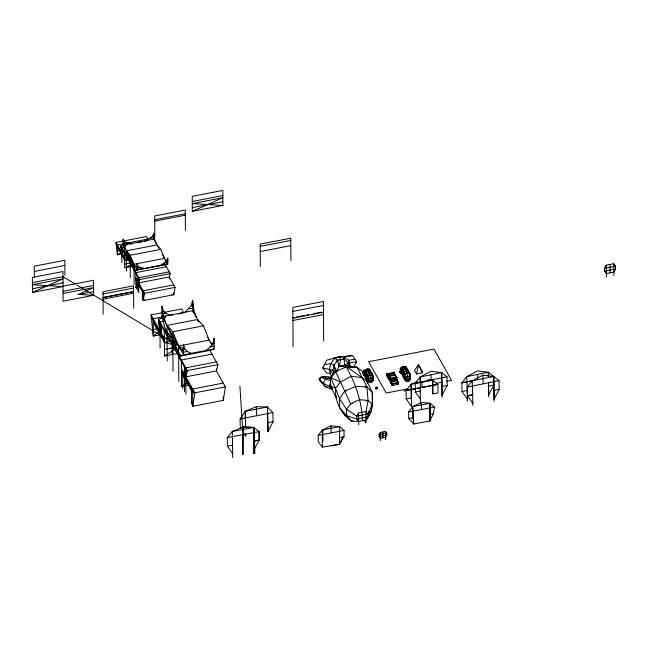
<?xml version="1.0" encoding="UTF-8"?>
<svg xmlns="http://www.w3.org/2000/svg" width="648" height="648" viewBox="0 0 648 648"><rect width="100%" height="100%" fill="white"/><g stroke="black" fill="none" stroke-linecap="round" stroke-linejoin="round"><path stroke-width="0.97" d="M253.903 427.615L243.024 427.081L243 430.993L243.016 427.048L253.83 427.453L259.087 431.609L259.208 440.122L254.802 447.987L254.826 453.292L253.741 453.495M243.008 430.693L243.024 427.073L243.17 434.614L243.024 427.073L253.83 427.453L253.927 432.58L253.83 427.453L232.316 431.511L227.254 437.611L227.367 446.132L232.673 453.713L232.697 457.577M402.878 370.883L401.736 370.899L401.744 370.235M331.355 445.881L339.35 444.334L339.746 426.627L330.974 425.833L322.299 430.005L318.2 435.416L318.322 441.895L322.388 447.136L339.35 444.325L344.048 436.671L344.015 430.418L339.746 426.627L322.299 430.005L322.388 447.136M369.19 382.15L368.186 381.048L368.161 379.752L368.979 378.667L370.713 377.833L372.47 377.995L373.321 378.748L372.446 378.918L372.236 375.257L370.291 371.377L366.679 371.174L365.594 373.54L364.97 373.402C365.245 376.561 366.566 380.149 369.19 382.15L372.389 381.534C374.398 378.562 372.973 374.99 371.336 372.203L370.291 371.377L366.679 371.174L366.695 371.847L364.97 373.402L364.686 375.151L365.812 375.581M429.754 420.949L430.15 403.25L429.754 420.949L430.15 403.25L421.378 402.449L412.711 406.628L408.605 412.039L408.726 418.519L413.764 424.043L429.754 420.949L433.471 413.732L434.427 407.041L430.15 403.25L412.711 406.628L412.914 417.709L413.764 424.043L412.711 406.628M372.438 378.926L372.47 377.995L368.979 378.667L365.982 372.187C366.517 371.029 372.746 371.223 368.858 371.644M408.839 381.51L410.37 378.845L410.516 374.584L406.92 368.85L403.364 368.663L402.319 371.272L401.744 371.012L402.724 369.644L404.806 368.688L406.92 368.85L410.516 374.584L410.37 378.845L409.585 380.498L406.183 381.154L403.583 378.043L401.768 372.989L401.744 371.012L402.724 369.644L404.125 369.376M253.959 452.223L254.445 445.249M187.426 351.443L184.883 349.321L183.489 344.355L183.068 348.786L182.258 349.928L183.53 352.196L187.426 351.443L191.184 353.33M206.469 350.374L212.714 343.934L214.051 338.442L213.638 342.873L212.819 344.015L210.365 342.241M336.895 370.332L339.106 366.387L344.623 365.318L357.153 367.392L362.41 371.539L372.317 392.421L372.325 404.271L371.369 410.954L367.659 418.179L366.152 419.953L358.684 421.394L351.67 421.273C343.011 415.449 337.065 405.502 335.858 395.288M367.084 379.21L364.994 375.111L363.488 374.536L365.116 373.345L362.702 373.564L364.168 373.702L363.658 373.418M138.559 266.774L137.174 264.068L137.19 267.041L138.559 266.774L144.844 268.531M166.39 261.395L167.735 258.155L167.751 261.128L166.39 261.395L160.129 265.575M391.092 378.732C390.177 377.76 391.36 379.485 392.356 379.08M396.657 377.654C397.483 376.358 396.349 378.554 395.41 378.489M368.801 370.996L367.724 369.684L366.331 369.959L365.683 373.07L365.059 373.021L365.116 372.414M336.458 357.728L334.174 358.166L334.959 357.947L337.349 360.304L339.106 366.387L344.574 365.334L357.145 367.384L366.873 386.816L368.048 400.48L365.99 411.561L365.885 422.804L364.136 420.39M347.692 366.306L348.64 360.304L343.95 356.578L341.545 356.376L334.53 357.736M401.622 370.397L400.116 369.149L400.893 367.448L404.255 366.736L405.17 367.586L404.984 369.32L404.255 366.736L402.262 367.06L401.833 368.072M216.392 368.939L216.4 370.948L225.366 386.913L223.301 400.415L192.739 406.328L194.805 392.826L181.448 369.06M402.578 367.772L402.708 366.971L403.404 366.881L403.696 368.331M400.399 368.429L402.327 368.591L402.376 370.964L402.327 368.591L402.999 367.521L404.36 367.262L405.389 368.752M399.751 371.831L400.399 371.045L401.809 371.264L402.295 371.968M135.829 277.781L144.544 293.293L143.192 300.64L173.753 294.727L175.106 287.38L169.258 276.963L170.238 273.618L165.021 264.335M390.55 380.927L392.291 384.029L392.024 385.503L398.131 384.321L398.407 382.846L397.232 379.736L391.117 380.919L391.133 383.916M401.736 370.899L401.687 368.218L401.736 370.899L401.428 369.522L402.497 366.995L403.364 368.663L403.388 369.627L402.854 369.733L402.327 368.591L403.016 368.461L402.999 367.521L404.36 367.262L404.384 368.194L405.097 368.113L405.332 369.158L405.17 367.586L404.295 367.756L403.736 366.687L403.153 366.881M349.701 365.504L348.073 362.702L344.347 358.943L337.349 360.304L333.906 365.197L332.878 370.291L333.696 374.001M369.384 371.596L370.186 370.243L369.368 369.012L364.208 369.935L363.398 371.482L364.743 371.79L365.683 373.07L365.642 370.94L366.331 369.959L367.724 369.684L367.165 369.174L365.691 369.53L367.165 369.174L367.886 369.838M196.401 317.374L193.922 310.368L192.61 300.259L191.265 305.751L185.02 312.19M184.178 377.638L186.081 368.331M416.478 373.977L418.495 364.694L422.585 372.794L416.478 373.977L414.477 370.429L418.495 364.694L422.585 372.794M332.546 375.735L330.982 375.621L329.435 369.465L330.788 363.544L334.959 357.947L352.561 355.566L356.659 361.738L353.63 366.8M365.909 370.478L365.018 370.607L365.059 373.021L365.018 370.607L365.853 369.49L367.043 370.664L368.477 370.437L367.651 369.214M363.698 370.834L365.642 370.94L366.152 372.122L365.594 373.54M185.215 379.485L187.337 370.567L158.404 319.067L163.337 318.111M209.685 350.025L217.898 364.654L216.4 370.948L185.838 376.861M403.68 367.367L403.364 368.663L404.806 368.68L409.074 372.195L407.649 370.753M137.603 283.063L138.85 278.065M390.906 381.988L391.157 380.984M340.848 359.51L339.106 366.387L357.226 367.546L344.623 365.318L343.95 356.578M372.357 375.994L372.308 374.252L368.129 371.296L366.679 371.174L367.027 369.797L366.152 369.441M138.283 284.269L139.676 279.531L120.795 245.916L123.752 245.349M391.036 382.223L391.319 381.275L387.545 374.56L394.138 373.208L396.941 378.189L390.444 379.428C389.659 378.149 385.835 371.733 389.553 374.099M393.547 384.709L392.024 385.503L392.008 383.527L398.123 382.555L396.301 378.084L396.301 379.048L396.657 378.716L390.541 379.898L390.558 382.903L392.089 382.215M402.999 367.521L402.376 370.964L401.428 369.522L400.116 369.149M403.04 369.546L401.493 369.303M336.725 362.111L337.349 360.304L344.347 358.943M156.217 243.526L154.597 239.177L153.738 233.239L152.393 236.471L146.132 240.659M394.624 374.082L394.13 372.017L392.607 373.507M365.658 371.911L364.824 371.588M330.237 383.543L329.135 386.257L332.076 389.31L325.15 386.678L319.464 380.101L319.221 378.343L320.946 377.168L324.462 376.375L331.282 377.249L325.507 379.129L320.946 377.168L319.464 380.101L323.141 383.195L329.135 386.257L330.691 386.062L335.494 388.233L339.52 398.763L346.51 409.261L356.781 416.146L367.837 414.007L371.369 410.954L372.487 401.533L372.317 392.421L366.873 386.816L355.752 386.475L344.72 391.1L339.52 398.763L339.69 407.884L351.67 421.273L353.444 420.925M402.57 373.742L402.052 373.928L399.419 371.847L400.399 371.045L400.812 371.644L399.306 371.466C400.375 374.018 404.19 374.285 403.979 377.752M330.423 373.394L326.803 373.11L322.704 367.926L326.73 360.183L334.959 357.947M366.152 419.953L367.894 416.81L367.837 414.007L372.325 404.271L368.048 400.48L359.284 399.678L350.609 403.85L346.51 409.261L346.631 415.741L356.837 418.948L367.894 416.81L371.369 410.954L368.769 411.464M349.58 366.728L350.171 365.456L348.64 360.304L354.983 359.089M409.836 378.213L410.557 376.691M407.56 380.781L405.34 379.817L405.316 378.319L406.11 377.096L407.803 376.188L409.512 376.439L410.346 377.339L409.074 380.489L406.183 381.154L403.583 378.043L403.542 375.929L404.644 374.18L406.993 373.151L409.358 373.264L409.512 376.439L408.807 379.623L407.552 380.327L407.819 381.713M164.357 319.14L165.92 315.892M402.319 371.272L402.7 370.51L402.133 369.716M268.005 431.673L273.067 421.71L272.897 412.598L267.454 406.993L256.325 406.652L245.292 411.278L240.1 418.94L240.27 428.053L245.584 427.024L245.292 411.278L267.454 406.993L268.005 431.673L267.454 406.993M339.35 444.334L343.067 437.108L339.495 437.797L344.048 436.671M420.341 398.893L415.433 391.902L415.206 383.211L420.22 376.974L430.863 371.28L441.685 372.608L446.966 376.747L447.193 385.447L442.049 395.231L442.074 397.24M493.695 381.218L493.792 385.082L488.657 394.867L488.681 396.876M472.87 405.437L472.846 403.429L467.475 395.782L467.249 387.083L472.262 380.846L482.898 375.16L493.719 376.488L499.009 380.627L499.227 389.327L494.092 399.111L494.116 401.12M372.487 378.91L372.47 377.995L371.677 380.789L370.381 381.437L370.567 382.174M370.988 381.162L371.701 382.425L373.135 380.084L373.321 376.383L372.236 375.257L370.008 375.192L367.805 376.115L366.76 377.646L366.8 379.469L368.186 381.048L370.389 381.834L371.944 381.526L373.321 378.748M367.837 414.007L365.99 411.561L358.522 413.003L356.781 416.146L356.837 418.948L358.109 421.403M375.953 389.229L375.929 387.415L377.096 387.188L377.12 389.002M379.04 434.678L380.255 432.475L385.503 431.463L386.799 433.18L386.832 435.148L385.617 437.351L385.625 439.619L385.503 431.463L385.617 437.351L380.368 438.364L379.072 436.647L379.04 434.678L386.799 433.18M606.407 276.785L606.39 273.561L604.544 271.107L604.495 268.312L606.236 265.17L613.705 263.72L615.543 266.174L615.6 268.969L613.859 272.12L613.875 275.343M401.703 367.975L402.497 366.995M403.979 377.282L402.926 375.476L402.878 373.467L403.858 372.057L405.932 370.818L408.038 371.199L408.07 372.398L407.948 369.846M367.691 370.13L368.591 369.959L368.89 370.988L368.712 371.369L368.477 370.437L367.781 370.964L368.137 371.782L367.772 370.964L370.291 371.377L367.797 371.636L367.724 369.684L367.043 370.664L367.027 369.797M336.79 398.455L335.721 396.924L335.494 388.233L340.508 381.996L351.151 376.302L361.965 377.63L367.254 381.769L367.303 383.705M365.999 377.282L365.958 375.54L369.085 373.159L371.255 373.426L372.009 375.791M335.721 396.924L330.691 386.062L330.569 377.541L335.64 371.442L346.332 366.987L357.145 367.384L355.234 367.586M432.726 380.384L427.737 380.044L432.645 380.23L432.734 393.895L438.024 392.899L437.902 384.377L432.645 380.23L411.14 384.288L411.496 406.482L406.191 398.901L406.069 390.388L411.14 384.288L417.377 381.68M322.817 429.908L322.971 440.996M124.432 247.269L127.032 244.353M388.265 374.828L388.792 374.244M363.18 373.491L364.411 373.572M141.094 267.77L137.198 268.523L136.364 267.049L136.898 266.522M390.185 379.266L396.876 377.492M399.776 371.401L402.392 371.644M402.262 367.06L402.392 367.845L402.708 366.971M159.4 331.403L153.276 336.077L151.033 314.904L161.879 312.806M344.631 365.383L348.073 362.702L349.045 366.428M401.177 373.159L400.618 373.321L400.521 372.341L399.832 372.446L399.306 371.466L401.873 371.831L402.06 372.681M166.309 329.241L164.333 329.621L164.471 356.011L175.235 349.134M211.969 354.1L181.408 360.013L181.545 386.394L187.475 382.612M335.494 388.233L330.569 377.549L332.27 376.537M364.686 375.151L365.318 374.779M408.831 380.992L408.807 379.623L409.066 380.036L407.552 380.327L403.542 375.929L402.878 373.467L401.444 373.062L401.744 371.012L402.7 370.51M120.974 252.971L117.434 254.794L115.976 242.441L146.545 236.528L147.947 239.031L126.255 243.227M144.982 299.716L143.192 300.64L143.135 290.79L173.696 284.877M192.334 211.337L222.855 197.713L192.294 203.626L222.896 205.424L222.815 190.423L192.254 196.336L192.334 211.337L222.896 205.424M32.481 292.442L63.002 278.818L32.441 284.731L63.042 286.538L32.481 292.442L32.4 277.449L62.961 271.536L63.083 301.199L93.644 295.286L93.563 280.284L63.002 286.197M124.667 252.809L124.74 267.802L131.528 264.781M166.366 266.725L135.805 272.638L135.877 287.639L139.474 286.035M388.33 378.934L389.861 378.635L388.33 378.934L388.314 375.937M169.736 315.147L165.985 313.259L163.434 311.137L162.041 306.172L162.097 316.629L165.094 328.431L180.622 356.084L183.546 354.812L214.107 348.899L214.051 338.442M214.107 348.899L211.183 350.171L180.622 356.084M243.016 427.048L232.316 431.511L232.673 453.713M401.809 371.264L400.691 371.644L400.229 372.535L400.618 373.321M338.734 357.283L341.545 356.376M368.388 374.001L366.962 374.293L364.97 373.402L365.99 372.803L365.642 370.94L366.347 370.802L366.331 369.959L366.679 371.174M420.366 404.384L420.22 376.974L441.685 372.608L442.049 395.231L441.685 372.608M415.206 383.211L446.966 376.747M491.856 376.739L493.574 376.391L488.284 372.244L466.827 376.61L461.813 382.846L462.04 391.538L467.411 399.192L467.435 401.201M441.912 386.516L447.193 385.447M473.793 380.408L461.813 382.846L474.474 380.392M493.719 376.488L494.092 399.111L493.719 376.488L472.262 380.846L472.846 403.429M467.249 387.083L499.009 380.627M462.04 391.538L467.192 390.493M488.511 386.159L493.792 385.082M472.619 394.737L467.475 395.782L472.789 394.754M493.946 390.396L499.227 389.327M415.433 391.902L420.293 390.93M192.278 201.479L222.847 195.566M192.31 207.619L222.88 201.706M154.751 219.672L185.32 213.767M154.759 221.13L185.328 215.217M130.847 243.616L124.562 241.858L123.193 242.125L125.647 249.44M152.393 236.471L153.754 236.212L154.046 236.731M127.097 242.854L123.201 243.608L124.027 245.09M149.866 238.448L153.762 237.695L154.597 239.177M123.298 243.794L117.385 244.944L117.434 254.794L121.379 254.032M158.882 248.273L153.77 239.185L123.209 245.098L125.161 252.25L135.294 270.289L167.767 264.101L167.735 258.155M130.653 244.013L132.621 243.632M137.554 242.676L142.487 241.72M144.455 241.34L146.432 240.959M123.776 247.334L121.8 247.714L121.881 262.707M117.418 251.084L120.293 250.525M64.873 265.413L34.312 271.488M160.761 249.375L130.191 255.288L126.425 250.825L156.994 244.912L160.761 249.375L164.552 258.366L133.982 264.279L126.449 254.543M127.559 257.394L124.691 257.953L115.976 242.441M117.393 247.082L124.7 260.091L128.523 259.354M124.724 264.092L130.451 262.983M32.424 282.593L62.994 276.68L75.087 283.946M124.74 267.802L132.386 266.328M32.457 288.733L63.026 282.82M163.863 263.363L167.759 262.61M135.294 270.289L167.767 264.101L162.186 254.162M260.213 246.378L290.782 240.465M260.245 251.546L290.806 245.633M63.026 291.341L93.596 285.428M169.225 271.82L138.664 277.733L138.745 292.726M63.042 293.487L93.604 287.574L77.776 294.638L93.628 291.568M139.676 279.531L170.238 273.618M138.688 282.876L169.258 276.963L169.703 278.737M103.032 293.99L133.593 288.077M135.877 287.639L139.822 286.87M103.056 299.165L133.618 293.252M144.544 293.293L175.106 287.38M163.434 311.137L162.073 311.396L165.839 323.287M191.265 305.751L192.634 305.483L193.08 306.277M163.847 312.425L181.594 308.991L183.749 312.822M165.985 313.259L162.081 314.013L163.353 316.281M188.746 308.853L192.65 308.1L193.922 310.368M163.053 316.443L192.659 310.716L199.041 322.072M162.057 317.018L153.187 318.735L153.276 336.077L160.178 334.741M170.934 315.301L172.903 314.92M177.836 313.964L182.76 313.016M163.895 321.052L159.951 321.813L160.088 348.203M167.062 331.946L178.613 346.032L209.174 340.119L203.367 325.823L197.591 319.496L167.03 325.409L167.216 360.896M153.244 329.54L157.083 328.795M203.367 325.823L172.797 331.736L167.03 325.409L178.646 352.569M292.888 311.388L323.449 305.475M168.205 337.932L164.381 338.669L151.033 314.904M153.203 322.502L164.398 342.436L171.088 341.148M294.767 317.317L292.791 317.698L293.05 318.152L323.611 312.239L323.352 311.785M296.735 316.937L304.625 315.406M306.593 315.025L308.57 314.644M313.494 313.689L321.384 312.166M292.937 320.485L323.498 314.572M164.438 349.475L174.733 347.482M184.883 349.321L183.522 349.58L183.068 348.786L76.812 284.982M212.714 343.934L214.083 343.667L213.638 342.873M604.495 268.312L615.543 266.174M164.471 356.011L177.844 353.419M210.195 347.036L214.099 346.283M604.544 271.107L615.6 268.969M178.662 355.128L180.63 354.748M216.351 361.9L185.79 367.813L185.927 394.203M187.337 370.567L217.898 364.654M181.545 386.394L188.447 385.066M223.212 383.081L192.65 388.986L192.739 406.328M194.805 392.826L225.366 386.913M364.743 371.79L365.018 370.607M367.805 376.115L370.016 375.686L368.129 371.296M370.753 375.548L372.236 375.257M392.971 373.175L386.856 374.358L386.872 376.334L386.581 373.864L392.688 372.681L392.971 373.604M388.298 373.742L388.517 375.265M393.352 373.062L394.3 373.208M395.555 376.472L396.301 377.792L394.778 374.358L388.67 375.54L388.687 379.574M366.007 373.208L364.97 373.402L366.76 377.646L368.161 379.752L368.996 379.59L368.979 378.667M369.02 380.886L367.878 381.065M386.613 374.123L388.322 377.395L389.853 377.096M402.724 369.644L404.644 374.18L406.215 373.872M407.786 373.572L409.358 373.264M388.33 378.189L389.853 377.897M370.794 381.842L372.389 381.534L372.438 380.222L373.135 380.084L371.936 381.137L370.381 381.437L368.161 379.752M404.644 374.18L406.11 377.096L409.512 376.439L409.528 377.501L410.346 377.339M405.316 378.319L406.126 378.157L406.11 377.096M391.319 381.275L397.427 380.093M391.125 381.947L397.232 380.765M344.72 391.1L346.567 390.744M365.026 387.172L366.873 386.816M406.158 379.655L404.733 379.898M409.56 378.999L410.37 378.845M392.008 383.738L392.656 383.616L392.008 383.527M392.291 384.029L398.407 382.846M375.654 387.909L377.379 387.569M375.67 388.338L377.387 388.006M240.1 418.94L272.897 412.598M407.973 388.792L386.192 393.004L368.615 361.714L433.966 349.078L451.535 380.36L446.585 381.324M436.687 383.235L442.625 382.085M403.72 390.995L437.902 384.377L406.069 390.388M352.544 403.477L350.609 403.85L335.64 371.45L337.592 371.077M366.112 400.853L368.048 400.48M267.746 422.739L273.067 421.71M227.246 437.611L259.087 431.609L259.192 440.097L253.911 441.126L254.794 447.987M408.605 412.039L434.427 407.041M318.2 435.416L344.015 430.418M408.726 418.519L412.914 417.709M429.632 414.469L433.471 413.732M379.072 436.647L386.832 435.148M369.854 369.716L368.591 369.959L368.688 371.725L368.736 370.47L370.186 370.243M405.17 367.586L406.409 367.351L406.733 367.951L405.316 368.169M365.982 372.187L367.416 371.911M366.031 374.917L364.994 375.111L365.958 375.54M406.191 398.901L411.35 397.929L411.14 384.288M227.367 446.132L232.535 445.16M259.208 440.122L253.911 441.126L253.83 427.453L254.283 453.389M402.878 373.467L401.744 371.012L402.748 370.826M324.203 364.67L330.788 363.544L333.906 365.197L336.458 371.126M370.291 371.377L368.339 371.701L367.781 370.972L368.339 371.701L368.477 370.437L368.493 371.409M349.41 362.88L356.659 361.738M319.221 378.343L320.938 380.846M399.419 371.847L400.116 371.741L400.059 371.126M396.552 378.246L396.932 377.006M390.444 379.428L390.817 378.189M343.359 356.684L352.561 355.566M367.529 369.23L369.368 369.012M404.133 366.76L405.932 366.557L406.409 367.351M404.255 366.736L405.932 366.557M346.631 415.741L345.076 415.822L344.412 413.951M124.7 260.091L129.487 260.375M78.343 294.386L93.644 295.286M388.322 377.395L389.853 377.484M365.529 375.346L363.893 375.233L365.261 374.892L363.893 375.233L365.278 375.759M327.046 386.807L325.15 386.678L323.141 383.195L325.507 379.129L330.512 380.587M364.946 372.576L363.398 371.482M488.398 376.569L488.284 372.244L477.471 370.923L466.827 376.61L467.411 399.192M171.842 294.484L173.753 294.727L173.745 292.799M396.6 384.118L398.131 384.321M254.826 453.292L253.959 453.155L253.83 427.453M338.037 357.056L339.609 357.348L341.034 359.591M322.704 367.926L332.878 370.291L334.741 373.11M330.44 379.048L322.704 376.772M164.398 342.436L172.06 344.355L172.117 354.529M365.124 374.066L363.05 373.329M322.299 430.005L323.036 430.248M371.361 373.904L372.308 374.252M330.569 377.549L340.508 381.996M401.744 371.012L403.858 372.057M408.321 381.089L406.993 373.151L404.441 368.453L405.097 368.113L405.113 369.198M344.623 365.318L361.965 377.63M179.804 348.154L182.258 349.928M165.329 259.751L166.933 261.136M134.76 265.664L136.364 267.049M367.076 369.878L366.606 369.352L366.614 369.968M388.67 376.277L390.177 378.23L390.201 382.263M370.389 381.834L370.648 382.628M356.837 418.948L358.684 421.394L358.7 424.626M329.435 369.465L333.526 375.062M330.691 386.062L332.813 389.1M244.037 433.617L245.657 435.999L245.641 434.006L245.657 435.999M365.432 371.952L366.169 372.989L366.152 372.122M124.562 241.858L123.177 239.153L123.209 245.098L137.206 270.014L137.174 264.068M395.207 375.856L394.778 374.358M388.022 374.39L390.825 379.372M387.585 374.844L391.279 381.421M386.581 373.864L388.322 376.966M390.55 381.137L392.259 384.183M207.733 337.543L212.139 345.384M162.097 316.629L183.546 354.812L183.489 344.355M121.006 247.366L130.232 262.724L139.466 280.228M116.13 243.745L124.7 258.998M135.837 278.826L144.399 294.071M135.837 279.92L143.151 292.928M158.736 321.521C168.707 338.07 177.925 354.829 187.021 371.879M151.268 317.147L164.389 340.508M181.464 370.891L194.586 394.259M181.472 372.827L192.667 392.761M346.332 366.987L346.348 367.011C355.493 383.381 362.013 401.841 362.418 420.674M320.598 380.894L321.538 382.749M401.768 372.989L402.926 375.476M367.076 378.813L366.055 376.626L366.063 377.395M399.597 371.928L399.541 371.434M390.185 378.975L388.67 375.54L390.177 378.23L396.293 377.047L395.539 376.221L395.871 377.031M134.006 267.997L126.425 250.825L126.53 270.994M197.591 319.496L198.32 321.351M370.008 375.192L371.174 382.069M193.12 312.53L192.61 300.259M173.299 292.953L173.753 294.727M333.906 365.197L335.324 372.657M387.707 374.852L387.974 376.763M121.613 247.374L122.934 256.948M159.659 321.303L161.7 337.624M363.747 373.167L363.812 373.758M363.398 373.248L363.455 373.807M388.079 373.904L388.014 373.199M123.484 242.644L123.177 239.153M400.399 371.045L400.464 371.693M400.01 371.369L400.067 371.968M399.889 371.385L399.946 371.984M399.711 371.207L399.832 372.446M162.518 312.19L162.041 306.172M399.654 371.417L399.703 372.025M239.922 386.192L242.603 428.271M372.341 380.198L372.389 381.534L371.677 380.789L371.701 381.972M488.543 382.263L488.657 394.867L488.454 382.288M482.898 375.16L483.125 383.859M477.56 374.431L477.673 378.748M430.952 374.787L431.09 379.979M420.22 376.974L420.358 382.158M613.705 263.72L613.859 272.12L606.39 273.561L606.236 265.17M609.971 264.441L610.124 272.84M421.889 382.255L421.986 387.383M421.378 402.449L421.516 409.536M407.803 376.188L407.811 376.763M407.786 379.825L407.811 381.186M382.879 431.965L382.992 437.862M380.255 432.475L380.384 440.632M377.096 387.188L377.12 388.5L375.953 388.727L375.929 387.415M376.512 387.302L376.537 388.614M370.713 377.833L370.721 378.327M370.624 381L370.648 382.174M367.724 369.684L367.74 370.526M367.165 369.174L367.181 369.976M365.035 371.733L365.059 373.021M358.522 413.003L358.684 421.394M348.64 360.304L348.673 362.111M330.974 425.833L331.112 432.921M256.325 406.652L256.495 415.765M406.993 373.151L407.001 373.726M404.814 368.688L404.822 369.247L404.433 368.453L406.92 368.85L404.441 368.453L404.457 369.425M488.284 372.244L488.357 376.577M432.864 393.871L432.645 380.23M245.292 411.278L245.527 427.04M402.805 374.779L402.813 375.67M395.539 375.702L395.531 375.249L389.424 376.431L389.448 380.919M394.527 373.896L394.527 374.641L394.13 372.017M391.846 383.243L391.854 385.212M390.938 380.813L390.955 383.6M390.712 381.218L390.72 383.187M387.925 375.451L387.933 376.691M387.747 374.917L387.755 377.914M323.636 340.953L323.425 301.482L292.864 307.395L293.074 346.866M290.887 260.634L290.766 238.197L260.204 244.11L260.318 266.547M223.285 396.544L223.301 400.415M191.403 386.767L191.492 404.109M185.401 230.218L185.296 210.049L154.734 215.962L154.84 236.123M184.413 367.238L184.542 391.74M182.696 371.28L182.785 388.614M178.799 381.51L178.613 346.032L172.797 331.736L173.008 371.207M161.344 326.163L161.401 337.098M153.738 233.239L153.77 239.185M142.325 289.34L142.374 299.198M137.765 277.198L137.838 291.122M136.647 279.231L136.696 289.081M134.087 284.448L133.982 264.279L130.191 255.288L130.313 277.717M133.699 308.246L133.585 285.817L103.016 291.73L103.137 314.159M122.715 250.395L122.747 256.608M64.93 275.27L64.849 260.277L34.287 266.19L34.344 277.304M242.992 434.93L242.927 454.629L242.992 434.93M372.422 380.222L372.389 381.534L372.365 380.238M133.529 291.649L102.967 297.562L133.529 291.649M387.747 375.945L387.545 374.56L387.828 376.504L387.747 375.945M121.832 252.858L120.795 245.916L122.221 255.668L121.832 252.858M159.999 330.861L158.404 319.067L160.599 335.664L159.999 330.861"/></g></svg>
